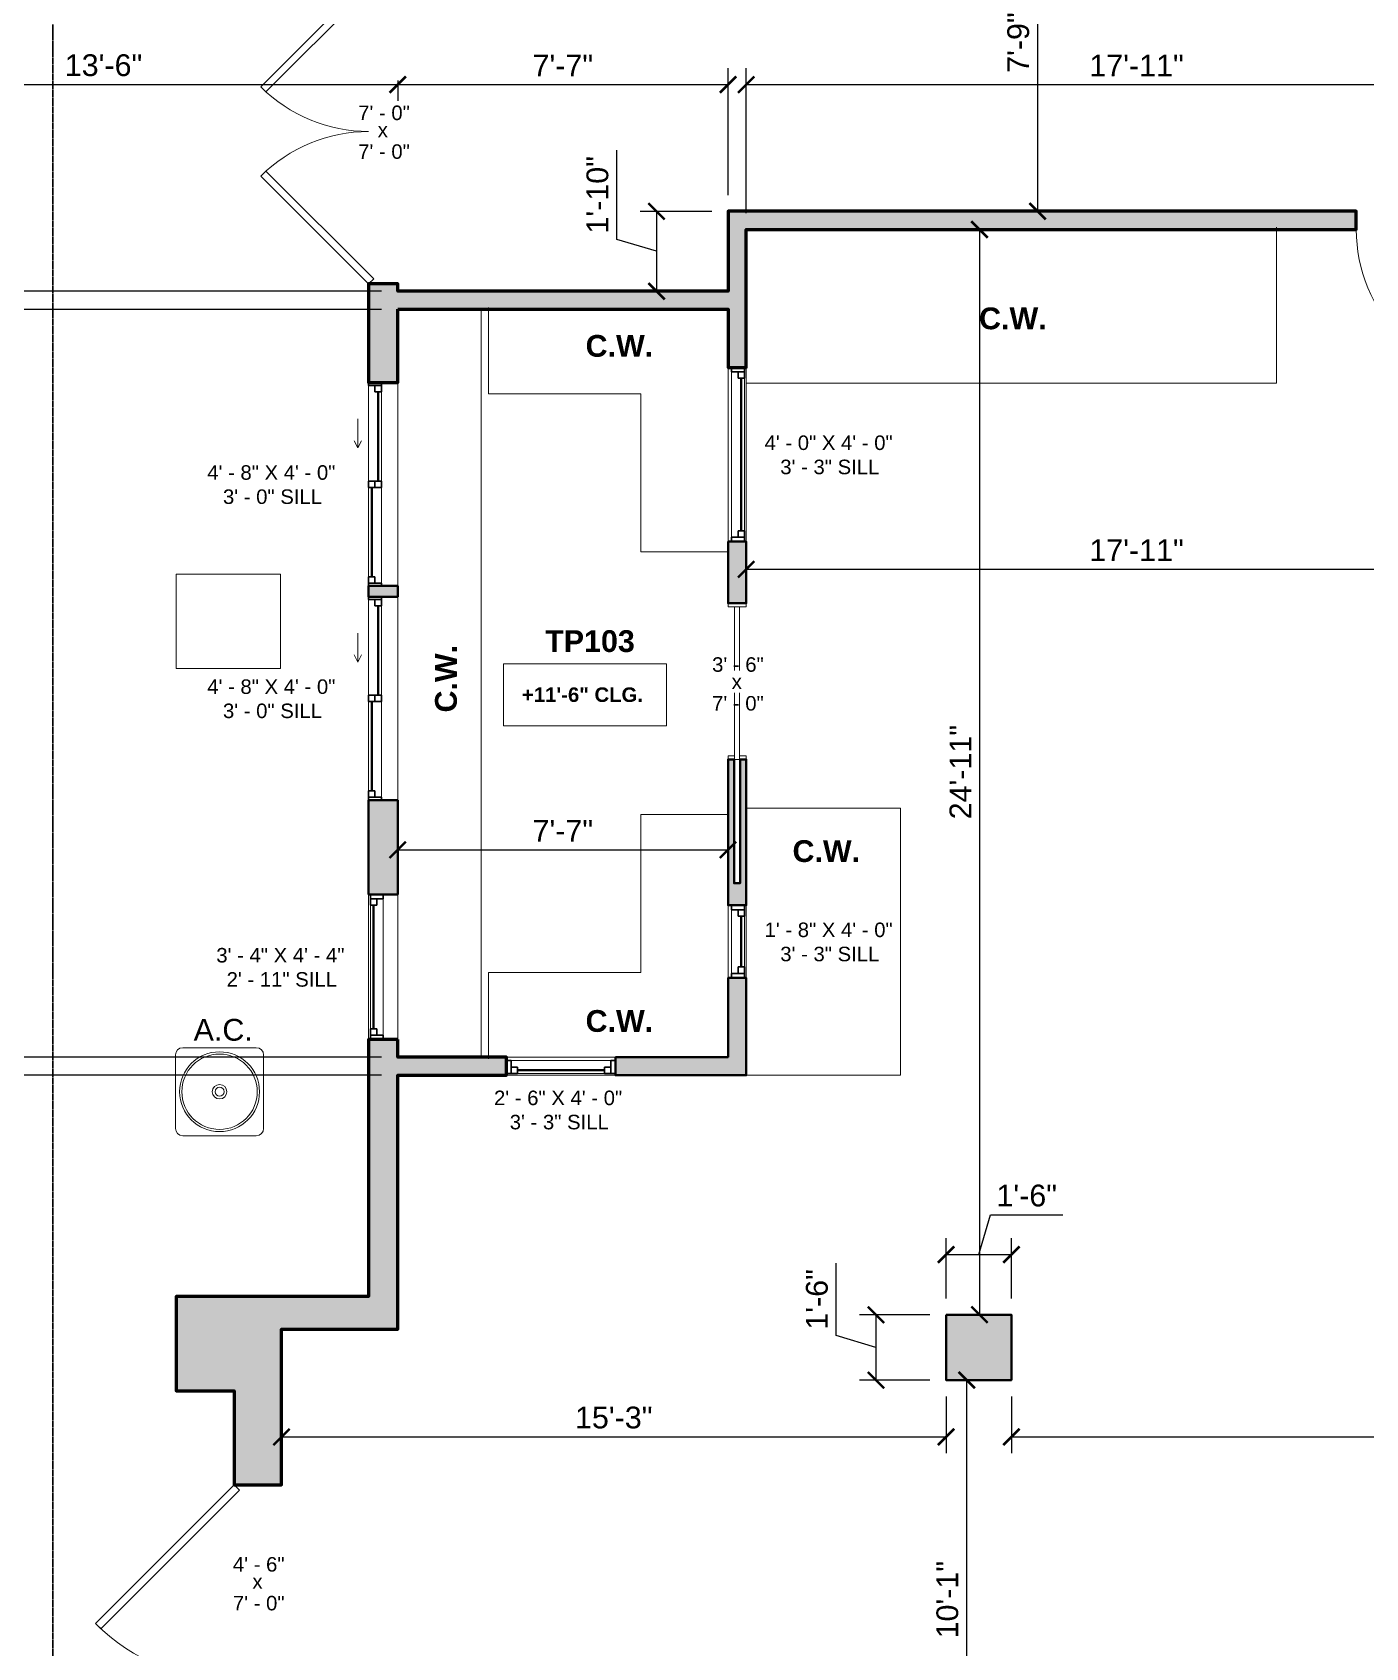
# Model space of a CAD drawing. Header units: inches. Extents: x -2078 to 106214, y -964 to 6385.
# Drawn here: x 43662.8 to 44029.9, y 3876.8 to 4321.9 of the extents above; entities that cross this region are included whole.
import ezdxf

# ---------------------------------------------------------------- set-up
doc = ezdxf.new("R2010")
doc.units = ezdxf.units.IN
doc.header["$MEASUREMENT"] = 0
doc.linetypes.add('HIDDEN2', pattern=[0.1875, 0.125, -0.0625])
for name, color, linetype, lineweight in [('A-ANNO', 2, 'Continuous', 5), ('A-ANNO-DIMS', 1, 'Continuous', 9), ('A-DETAIL-3', 40, 'Continuous', 15), ('A-DETL-THIN', 151, 'Continuous', 9), ('A-DOOR', 1, 'Continuous', 18), ('A-EQPT', 150, 'Continuous', 9), ('A-GLAZ', 2, 'Continuous', 30), ('A-HIDDEN', 2, 'HIDDEN2', 18), ('A-WALL', 3, 'Continuous', 40), ('A-WINDOWS', 2, 'Continuous', 18)]:
    doc.layers.add(name, color=color, linetype=linetype, lineweight=lineweight)
doc.layers.add('A-HATCH', color=9, linetype='Continuous')
doc.styles.add('Arial', font='arial.ttf')
doc.styles.add('Arial_1', font='arial.ttf', dxfattribs={"height": 0.0625})
doc.styles.add('Arial_3', font='arial.ttf', dxfattribs={"height": 0.125})
doc.styles.add('Arial_B', font='arialbd.ttf', dxfattribs={"height": 4.5})
doc.styles.add('Arial_B_1', font='arialbd.ttf', dxfattribs={"height": 3})
doc.styles.add('JC', font='arial.ttf', dxfattribs={"height": 0.125})
doc.dimstyles.new('JC-DIMS', dxfattribs={"dimtxt": 0.125, "dimasz": 0.09375, "dimexe": 0.09375, "dimexo": 0.09375, "dimgap": 0.046875, "dimtad": 1, "dimdec": 1, "dimzin": 0, "dimdsep": 46, "dimlunit": 4, "dimtxsty": 'JC', "dimblk": 'ARCHTICK', "dimcen": 0.09, "dimclrd": 1, "dimclre": 1, "dimclrt": 256, "dimadec": 0, "dimazin": 0, "dimtfac": 1, "dimtdec": 1, "dimtofl": 0, "dimtmove": 1, "dimatfit": 3, "dimfxl": 1, "dimtolj": 1, "dimtzin": 0, "dimarcsym": 0})

# ---------------------------------------------------------------- blocks, each defined once
blk = doc.blocks.new('JC_DOUBLE DOOR - DOUBLE DOOR-1471902-1-1st Floor - Athletic Pavilion')
at = {"layer": 'A-DOOR', "lineweight": 30}
for p, q in [((-40.59, -2.59), (-42, -4)), ((-42, -4), (-12.3, -33.7)), ((-10.89, -32.28), (-40.59, -2.59)), ((10.89, -32.28), (40.59, -2.59)), ((42, -4), (12.3, -33.7)), ((40.59, -2.59), (42, -4)), ((-12.3, -33.7), (-10.89, -32.28)), ((12.3, -33.7), (10.89, -32.28))]:
    blk.add_line(p, q, dxfattribs=at)
at = {"layer": 'A-DOOR', "lineweight": 9}
for centre, start, end in [((-42, -4), 315, 0), ((42, -4), 180, 225)]:
    blk.add_arc(centre, 42, start, end, dxfattribs=at)
blk = doc.blocks.new('JC_DOOR_SINGLE PANEL - SINGLE DOOR-1472927-1-1st Floor - Athletic Pavilion')
at = {"layer": 'A-DOOR', "lineweight": 30}
for p, q in [((-10.11, -30.78), (19.59, -1.09)), ((21, -2.5), (-8.7, -32.2)), ((19.59, -1.09), (21, -2.5)), ((-8.7, -32.2), (-10.11, -30.78))]:
    blk.add_line(p, q, dxfattribs=at)
at = {"layer": 'A-DOOR', "lineweight": 9}
blk.add_arc((21, -2.5), 42, 180, 225, dxfattribs=at)
blk = doc.blocks.new('JC_WINDOW HUNG - HUNG WINDOW-1473758-1-1st Floor - Athletic Pavilion')
at = {"layer": 'A-GLAZ'}
for p, q in [((-24, 2.5), (-24, -2.5)), ((-24, 2), (-21, 2)), ((-22.75, 2), (-22.75, -1.5)), ((-22.75, 0.25), (-21, 0.25)), ((-21, 2), (-21, 0.25)), ((21, 2), (24, 2)), ((21, 2), (21, 0.25)), ((22.75, 0.25), (21, 0.25)), ((22.75, 2), (22.75, -1.5)), ((24, -2.5), (24, 2.5)), ((-24, -1.5), (-22.75, -1.5)), ((22.75, -1.5), (24, -1.5))]:
    blk.add_line(p, q, dxfattribs=at)
at = {"layer": 'A-GLAZ', "lineweight": 9}
for p, q in [((-21, 2), (21, 2)), ((-22.75, -1.5), (22.75, -1.5))]:
    blk.add_line(p, q, dxfattribs=at)
at = {"layer": 'A-GLAZ', "lineweight": 40}
blk.add_line((-21, 1.125), (21, 1.125), dxfattribs=at)
at = {"layer": 'A-WINDOWS'}
for p, q in [((24, 2.5), (-24, 2.5)), ((-24, -2.5), (24, -2.5))]:
    blk.add_line(p, q, dxfattribs=at)
blk = doc.blocks.new('JC_POCKET DOOR - POCKET DOOR-1473282-1-1st Floor - Athletic Pavilion')
at = {"layer": 'A-DOOR'}
for p, q in [((-21, 2.5), (-22, 2.5)), ((-22, 2.5), (-22, -2.5)), ((-21, -2.5), (-21, 2.5)), ((21, 0.69), (-21, 0.69)), ((-21, 0.69), (-21, -0.69)), ((20, 2.5), (20, 0.69)), ((21, 2.5), (20, 2.5)), ((20, 0.69), (21, 0.69)), ((21, 0.69), (21, 2.5)), ((21, -0.69), (21, 0.69)), ((-22, -2.5), (-21, -2.5)), ((-21, -0.69), (21, -0.69)), ((21, -0.69), (20, -0.69)), ((20, -0.69), (20, -2.5)), ((20, -2.5), (21, -2.5)), ((21, -2.5), (21, -0.69))]:
    blk.add_line(p, q, dxfattribs=at)
blk = doc.blocks.new('JC_SLIDING WINDOW - DOUBLE - SLIDING WINDOW-1473426-1-1st Floor - Athletic Pavilion')
at = {"layer": 'A-GLAZ'}
for p, q in [((-28, 3.85), (-28, -4.15)), ((-28, 3.85), (-25.5, 3.85)), ((-28, 0.35), (-27.25, 0.35)), ((-27.25, 3.85), (-27.25, 0.35)), ((-25.5, 2.1), (-27.25, 2.1)), ((-25.5, 3.85), (-25.5, 2.1)), ((-0.875, 0.35), (-0.875, 3.85)), ((-0.875, 3.85), (0.875, 3.85)), ((0.875, 2.1), (-0.875, 2.1)), ((-0.875, 0.35), (0.875, 0.35)), ((0.875, 3.85), (0.875, 0.35)), ((25.5, 2.1), (25.5, 0.35)), ((27.25, 2.1), (25.5, 2.1)), ((25.5, 0.35), (28, 0.35)), ((27.25, 3.85), (28, 3.85)), ((27.25, 3.85), (27.25, 0.35)), ((28, -4.15), (28, 3.85))]:
    blk.add_line(p, q, dxfattribs=at)
at = {"layer": 'A-GLAZ', "lineweight": 9}
for p, q in [((-27.25, 0.35), (-0.875, 0.35)), ((-25.5, 3.85), (-0.875, 3.85)), ((0.875, 3.85), (27.25, 3.85)), ((0.875, 0.35), (25.5, 0.35))]:
    blk.add_line(p, q, dxfattribs=at)
at = {"layer": 'A-GLAZ', "lineweight": 40}
for p, q in [((-25.5, 2.975), (-0.875, 2.975)), ((0.875, 1.225), (25.5, 1.225))]:
    blk.add_line(p, q, dxfattribs=at)
at = {"layer": 'A-WINDOWS'}
for p, q in [((10, 6.85), (12, 7.85)), ((10, 6.85), (12, 5.85)), ((10, 6.85), (18, 6.85)), ((28, 3.85), (-28, 3.85)), ((-28, -4.15), (28, -4.15))]:
    blk.add_line(p, q, dxfattribs=at)
blk = doc.blocks.new('JC_WINDOW HUNG - HUNG WINDOW-1473547-1-1st Floor - Athletic Pavilion')
at = {"layer": 'A-GLAZ'}
for p, q in [((-20, 4), (-20, -4)), ((-20, 3.5), (-17, 3.5)), ((-20, 0), (-18.75, 0)), ((-18.75, 3.5), (-18.75, 0)), ((-18.75, 1.75), (-17, 1.75)), ((-17, 3.5), (-17, 1.75)), ((17, 3.5), (20, 3.5)), ((17, 3.5), (17, 1.75)), ((18.75, 1.75), (17, 1.75)), ((18.75, 3.5), (18.75, 0)), ((18.75, 0), (20, 0)), ((20, -4), (20, 4))]:
    blk.add_line(p, q, dxfattribs=at)
at = {"layer": 'A-GLAZ', "lineweight": 9}
for p, q in [((-18.75, 0), (18.75, 0)), ((-17, 3.5), (17, 3.5))]:
    blk.add_line(p, q, dxfattribs=at)
at = {"layer": 'A-GLAZ', "lineweight": 40}
blk.add_line((-17, 2.625), (17, 2.625), dxfattribs=at)
at = {"layer": 'A-WINDOWS'}
for p, q in [((20, 4), (-20, 4)), ((-20, -4), (20, -4))]:
    blk.add_line(p, q, dxfattribs=at)
blk = doc.blocks.new('JC_WINDOW HUNG - HUNG WINDOW-1402247-1-1st Floor - Athletic Pavilion')
at = {"layer": 'A-GLAZ'}
for p, q in [((-15, 2.5), (-15, -2.5)), ((-15, 2), (-12, 2)), ((-13.75, 2), (-13.75, -1.5)), ((-13.75, 0.25), (-12, 0.25)), ((-12, 2), (-12, 0.25)), ((12, 2), (15, 2)), ((12, 2), (12, 0.25)), ((13.75, 0.25), (12, 0.25)), ((13.75, 2), (13.75, -1.5)), ((15, -2.5), (15, 2.5)), ((-15, -1.5), (-13.75, -1.5)), ((13.75, -1.5), (15, -1.5))]:
    blk.add_line(p, q, dxfattribs=at)
at = {"layer": 'A-GLAZ', "lineweight": 9}
for p, q in [((-12, 2), (12, 2)), ((-13.75, -1.5), (13.75, -1.5))]:
    blk.add_line(p, q, dxfattribs=at)
at = {"layer": 'A-GLAZ', "lineweight": 40}
blk.add_line((-12, 1.125), (12, 1.125), dxfattribs=at)
at = {"layer": 'A-WINDOWS'}
for p, q in [((15, 2.5), (-15, 2.5)), ((-15, -2.5), (15, -2.5))]:
    blk.add_line(p, q, dxfattribs=at)
blk = doc.blocks.new('JC_WINDOW HUNG - HUNG WINDOW-1474058-1-1st Floor - Athletic Pavilion')
at = {"layer": 'A-GLAZ'}
for p, q in [((-10, 2.5), (-10, -2.5)), ((-10, 2), (-7, 2)), ((-8.75, 2), (-8.75, -1.5)), ((-8.75, 0.25), (-7, 0.25)), ((-7, 2), (-7, 0.25)), ((7, 2), (10, 2)), ((7, 2), (7, 0.25)), ((8.75, 0.25), (7, 0.25)), ((8.75, 2), (8.75, -1.5)), ((10, -2.5), (10, 2.5)), ((-10, -1.5), (-8.75, -1.5)), ((8.75, -1.5), (10, -1.5))]:
    blk.add_line(p, q, dxfattribs=at)
at = {"layer": 'A-GLAZ', "lineweight": 9}
for p, q in [((-7, 2), (7, 2)), ((-8.75, -1.5), (8.75, -1.5))]:
    blk.add_line(p, q, dxfattribs=at)
at = {"layer": 'A-GLAZ', "lineweight": 40}
blk.add_line((-7, 1.125), (7, 1.125), dxfattribs=at)
at = {"layer": 'A-WINDOWS'}
for p, q in [((10, 2.5), (-10, 2.5)), ((-10, -2.5), (10, -2.5))]:
    blk.add_line(p, q, dxfattribs=at)
blk = doc.blocks.new('JC_DOOR_SINGLE PANEL - SINGLE DOOR-1475422-1-1st Floor - Athletic Pavilion')
at = {"layer": 'A-DOOR', "lineweight": 30}
for p, q in [((-11.18, 44.68), (-12.6, 43.27)), ((27, 6.5), (-11.18, 44.68)), ((-12.6, 43.27), (25.59, 5.09)), ((25.59, 5.09), (27, 6.5))]:
    blk.add_line(p, q, dxfattribs=at)
at = {"layer": 'A-DOOR', "lineweight": 9}
blk.add_arc((27, 6.5), 54, 135, 180, dxfattribs=at)
blk = doc.blocks.new('JC_AC - AC-1366823-1-1st Floor - Athletic Pavilion')
at = {"layer": 'A-EQPT'}
for p, q in [((-12.125, 10.125), (-12.125, -10.125)), ((10.125, 12.125), (-10.125, 12.125)), ((12.125, -10.125), (12.125, 10.125)), ((-10.125, -12.125), (10.125, -12.125))]:
    blk.add_line(p, q, dxfattribs=at)
for centre, radius, start, end in [((-10.125, 10.125), 2, 90, 180), ((0, 0), 11, 360, 180), ((0, 0), 10.379, 360, 180), ((10.125, 10.125), 2, 0, 90), ((0, 0), 11, 180, 0), ((0, 0), 10.379, 180, 0), ((0, 0), 2, 360, 180), ((0, 0), 2, 180, 0), ((0, 0), 1.25, 360, 180), ((0, 0), 1.25, 180, 0), ((-10.125, -10.125), 2, 180, 270), ((10.125, -10.125), 2, 270, 0)]:
    blk.add_arc(centre, radius, start, end, dxfattribs=at)
blk = doc.blocks.new('_ArchTick')
at = {"color": 0, "linetype": 'ByBlock', "const_width": 0.15}
blk.add_lwpolyline([(-0.5, -0.5), (0.5, 0.5)], dxfattribs=at)
blk = doc.blocks.new('*D2146')
at = {"layer": 'A-ANNO-DIMS', "color": 1, "lineweight": -2, "transparency": 16777216}
for p, q in [((43940.76, 4365.53), (43935.1, 4365.53)), ((43939.6, 4365.53), (43939.6, 4272.53)), ((43940.76, 4272.53), (43935.1, 4272.53))]:
    blk.add_line(p, q, dxfattribs=at)
at = {"layer": 'Defpoints', "color": 0, "transparency": 16777216}
for p in [(43945.26, 4365.53), (43939.6, 4272.53), (43945.26, 4272.53)]:
    blk.add_point(p, dxfattribs=at)
at = {"layer": 'A-ANNO-DIMS', "color": 1, "lineweight": -2, "transparency": 16777216, "xscale": 4.5, "yscale": 4.5, "zscale": 4.5}
for p, rotation in [((43939.6, 4365.53), 90), ((43939.6, 4272.53), 270)]:
    blk.add_blockref('_ArchTick', p, dxfattribs=dict(at, rotation=rotation))
at = {"layer": 'A-ANNO-DIMS', "color": 2, "transparency": 16777216, "insert": (43934.29, 4319.03), "char_height": 6, "width": 0.4008, "attachment_point": 5, "rotation": 90, "style": 'JC'}
blk.add_mtext('\\A1;7\'-9"', dxfattribs=at)
blk = doc.blocks.new('*D2148')
at = {"layer": 'A-ANNO-DIMS', "color": 1, "lineweight": -2, "transparency": 16777216}
for p, q in [((43763.38, 4308.6), (43763.38, 4302.94)), ((43854.35, 4277.03), (43854.35, 4311.94)), ((43763.38, 4307.44), (43854.35, 4307.44))]:
    blk.add_line(p, q, dxfattribs=at)
at = {"layer": 'Defpoints', "color": 0, "transparency": 16777216}
for p in [(43763.38, 4313.1), (43854.35, 4307.44), (43854.35, 4272.53)]:
    blk.add_point(p, dxfattribs=at)
at = {"layer": 'A-ANNO-DIMS', "color": 1, "lineweight": -2, "transparency": 16777216, "xscale": 4.5, "yscale": 4.5, "zscale": 4.5, "rotation": 180}
blk.add_blockref('_ArchTick', (43763.38, 4307.44), dxfattribs=at)
at = {"layer": 'A-ANNO-DIMS', "color": 1, "lineweight": -2, "transparency": 16777216, "xscale": 4.5, "yscale": 4.5, "zscale": 4.5}
blk.add_blockref('_ArchTick', (43854.35, 4307.44), dxfattribs=at)
at = {"layer": 'A-ANNO-DIMS', "color": 2, "transparency": 16777216, "insert": (43808.86, 4312.69), "char_height": 6, "width": 0.4008, "attachment_point": 5, "style": 'JC'}
blk.add_mtext('\\A1;7\'-7"', dxfattribs=at)
blk = doc.blocks.new('*D2162')
at = {"layer": 'A-ANNO-DIMS', "color": 1, "lineweight": -2, "transparency": 16777216}
for p, q in [((43823.72, 4264.81), (43823.72, 4289.36)), ((43849.85, 4272.53), (43830.16, 4272.53)), ((43834.66, 4272.53), (43834.66, 4250.53)), ((43834.66, 4261.53), (43823.72, 4264.81)), ((43835.82, 4250.53), (43830.16, 4250.53))]:
    blk.add_line(p, q, dxfattribs=at)
at = {"layer": 'Defpoints', "color": 0, "transparency": 16777216}
for p in [(43854.35, 4272.53), (43834.66, 4250.53), (43840.32, 4250.53)]:
    blk.add_point(p, dxfattribs=at)
at = {"layer": 'A-ANNO-DIMS', "color": 1, "lineweight": -2, "transparency": 16777216, "xscale": 4.5, "yscale": 4.5, "zscale": 4.5}
for p, rotation in [((43834.66, 4272.53), 90), ((43834.66, 4250.53), 270)]:
    blk.add_blockref('_ArchTick', p, dxfattribs=dict(at, rotation=rotation))
at = {"layer": 'A-ANNO-DIMS', "color": 2, "transparency": 16777216, "insert": (43818.41, 4277.09), "char_height": 6, "width": 0.4874, "attachment_point": 5, "rotation": 90, "style": 'JC'}
blk.add_mtext('\\A1;1\'-10"', dxfattribs=at)
blk = doc.blocks.new('*D2166')
at = {"layer": 'A-ANNO-DIMS', "color": 1, "lineweight": -2, "transparency": 16777216}
for p, q in [((43763.38, 4097.77), (43763.38, 4092.12)), ((43763.38, 4096.62), (43854.35, 4096.62)), ((43854.35, 4097.77), (43854.35, 4092.12))]:
    blk.add_line(p, q, dxfattribs=at)
at = {"layer": 'Defpoints', "color": 0, "transparency": 16777216}
for p in [(43763.38, 4102.27), (43854.35, 4102.27), (43854.35, 4096.62)]:
    blk.add_point(p, dxfattribs=at)
at = {"layer": 'A-ANNO-DIMS', "color": 1, "lineweight": -2, "transparency": 16777216, "xscale": 4.5, "yscale": 4.5, "zscale": 4.5, "rotation": 180}
blk.add_blockref('_ArchTick', (43763.38, 4096.62), dxfattribs=at)
at = {"layer": 'A-ANNO-DIMS', "color": 1, "lineweight": -2, "transparency": 16777216, "xscale": 4.5, "yscale": 4.5, "zscale": 4.5}
blk.add_blockref('_ArchTick', (43854.35, 4096.62), dxfattribs=at)
at = {"layer": 'A-ANNO-DIMS', "color": 2, "transparency": 16777216, "insert": (43808.86, 4101.87), "char_height": 6, "width": 0.4008, "attachment_point": 5, "style": 'JC'}
blk.add_mtext('\\A1;7\'-7"', dxfattribs=at)
blk = doc.blocks.new('*D2168')
at = {"layer": 'A-ANNO-DIMS', "color": 1, "lineweight": -2, "transparency": 16777216}
for p, q in [((43923.38, 3985.09), (43926.66, 3996.03)), ((43926.66, 3996.03), (43946.55, 3996.03)), ((43914.38, 3973.03), (43914.38, 3989.59)), ((43932.38, 3973.03), (43932.38, 3989.59)), ((43914.38, 3985.09), (43932.38, 3985.09))]:
    blk.add_line(p, q, dxfattribs=at)
at = {"layer": 'Defpoints', "color": 0, "transparency": 16777216}
for p in [(43932.38, 3985.09), (43914.38, 3968.53), (43932.38, 3968.53)]:
    blk.add_point(p, dxfattribs=at)
at = {"layer": 'A-ANNO-DIMS', "color": 1, "lineweight": -2, "transparency": 16777216, "xscale": 4.5, "yscale": 4.5, "zscale": 4.5, "rotation": 180}
blk.add_blockref('_ArchTick', (43914.38, 3985.09), dxfattribs=at)
at = {"layer": 'A-ANNO-DIMS', "color": 1, "lineweight": -2, "transparency": 16777216, "xscale": 4.5, "yscale": 4.5, "zscale": 4.5}
blk.add_blockref('_ArchTick', (43932.38, 3985.09), dxfattribs=at)
at = {"layer": 'A-ANNO-DIMS', "color": 2, "transparency": 16777216, "insert": (43936.6, 4001.34), "char_height": 6, "width": 0.4008, "attachment_point": 5, "style": 'JC'}
blk.add_mtext('\\A1;1\'-6"', dxfattribs=at)
blk = doc.blocks.new('*D2170')
at = {"layer": 'A-ANNO-DIMS', "color": 1, "lineweight": -2, "transparency": 16777216}
for p, q in [((43914.38, 3946.03), (43914.38, 3930.35)), ((43731.38, 3936.01), (43731.38, 3930.35)), ((43731.38, 3934.85), (43914.38, 3934.85))]:
    blk.add_line(p, q, dxfattribs=at)
at = {"layer": 'Defpoints', "color": 0, "transparency": 16777216}
for p in [(43914.38, 3950.53), (43731.38, 3940.51), (43914.38, 3934.85)]:
    blk.add_point(p, dxfattribs=at)
at = {"layer": 'A-ANNO-DIMS', "color": 1, "lineweight": -2, "transparency": 16777216, "xscale": 4.5, "yscale": 4.5, "zscale": 4.5, "rotation": 180}
blk.add_blockref('_ArchTick', (43731.38, 3934.85), dxfattribs=at)
at = {"layer": 'A-ANNO-DIMS', "color": 1, "lineweight": -2, "transparency": 16777216, "xscale": 4.5, "yscale": 4.5, "zscale": 4.5}
blk.add_blockref('_ArchTick', (43914.38, 3934.85), dxfattribs=at)
at = {"layer": 'A-ANNO-DIMS', "color": 2, "transparency": 16777216, "insert": (43822.88, 3940.17), "char_height": 6, "width": 0.4874, "attachment_point": 5, "style": 'JC'}
blk.add_mtext('\\A1;15\'-3"', dxfattribs=at)
blk = doc.blocks.new('*D2172')
at = {"layer": 'A-ANNO-DIMS', "color": 1, "lineweight": -2, "transparency": 16777216}
for p, q in [((43932.38, 3946.03), (43932.38, 3930.35)), ((44202.38, 3946.03), (44202.38, 3930.35)), ((43932.38, 3934.85), (44202.38, 3934.85))]:
    blk.add_line(p, q, dxfattribs=at)
at = {"layer": 'Defpoints', "color": 0, "transparency": 16777216}
for p in [(43932.38, 3950.53), (44202.38, 3950.53), (44202.38, 3934.85)]:
    blk.add_point(p, dxfattribs=at)
at = {"layer": 'A-ANNO-DIMS', "color": 1, "lineweight": -2, "transparency": 16777216, "xscale": 4.5, "yscale": 4.5, "zscale": 4.5, "rotation": 180}
blk.add_blockref('_ArchTick', (43932.38, 3934.85), dxfattribs=at)
at = {"layer": 'A-ANNO-DIMS', "color": 1, "lineweight": -2, "transparency": 16777216, "xscale": 4.5, "yscale": 4.5, "zscale": 4.5}
blk.add_blockref('_ArchTick', (44202.38, 3934.85), dxfattribs=at)
at = {"layer": 'A-ANNO-DIMS', "color": 2, "transparency": 16777216, "insert": (44067.38, 3940.16), "char_height": 6, "width": 0.4874, "attachment_point": 5, "style": 'JC'}
blk.add_mtext('\\A1;22\'-6"', dxfattribs=at)
blk = doc.blocks.new('*D2176')
at = {"layer": 'A-ANNO-DIMS', "color": 1, "lineweight": -2, "transparency": 16777216}
for p, q in [((43884.15, 3962.81), (43884.15, 3982.7)), ((43909.88, 3968.53), (43890.59, 3968.53)), ((43895.09, 3968.53), (43895.09, 3950.53)), ((43895.09, 3959.53), (43884.15, 3962.81)), ((43909.88, 3950.53), (43890.59, 3950.53))]:
    blk.add_line(p, q, dxfattribs=at)
at = {"layer": 'Defpoints', "color": 0, "transparency": 16777216}
for p in [(43914.38, 3968.53), (43895.09, 3950.53), (43914.38, 3950.53)]:
    blk.add_point(p, dxfattribs=at)
at = {"layer": 'A-ANNO-DIMS', "color": 1, "lineweight": -2, "transparency": 16777216, "xscale": 4.5, "yscale": 4.5, "zscale": 4.5}
for p, rotation in [((43895.09, 3968.53), 90), ((43895.09, 3950.53), 270)]:
    blk.add_blockref('_ArchTick', p, dxfattribs=dict(at, rotation=rotation))
at = {"layer": 'A-ANNO-DIMS', "color": 2, "transparency": 16777216, "insert": (43878.84, 3972.76), "char_height": 6, "width": 0.4008, "attachment_point": 5, "rotation": 90, "style": 'JC'}
blk.add_mtext('\\A1;1\'-6"', dxfattribs=at)
blk = doc.blocks.new('*D2180')
at = {"layer": 'A-ANNO-DIMS', "color": 1, "lineweight": -2, "transparency": 16777216}
for p, q in [((43924.76, 4267.53), (43919.1, 4267.53)), ((43923.6, 4267.53), (43923.6, 3968.53)), ((43924.76, 3968.53), (43919.1, 3968.53))]:
    blk.add_line(p, q, dxfattribs=at)
at = {"layer": 'Defpoints', "color": 0, "transparency": 16777216}
for p in [(43929.26, 4267.53), (43923.6, 3968.53), (43929.26, 3968.53)]:
    blk.add_point(p, dxfattribs=at)
at = {"layer": 'A-ANNO-DIMS', "color": 1, "lineweight": -2, "transparency": 16777216, "xscale": 4.5, "yscale": 4.5, "zscale": 4.5}
for p, rotation in [((43923.6, 4267.53), 90), ((43923.6, 3968.53), 270)]:
    blk.add_blockref('_ArchTick', p, dxfattribs=dict(at, rotation=rotation))
at = {"layer": 'A-ANNO-DIMS', "color": 2, "transparency": 16777216, "insert": (43918.34, 4118.03), "char_height": 6, "width": 0.5739, "attachment_point": 5, "rotation": 90, "style": 'JC'}
blk.add_mtext('\\A1;24\'-11"', dxfattribs=at)
blk = doc.blocks.new('*D2188')
at = {"layer": 'A-ANNO-DIMS', "color": 1, "lineweight": -2, "transparency": 16777216}
for p, q in [((43918.93, 3950.53), (43924.59, 3950.53)), ((43920.09, 3829.53), (43920.09, 3950.53)), ((43918.93, 3829.53), (43924.59, 3829.53))]:
    blk.add_line(p, q, dxfattribs=at)
at = {"layer": 'Defpoints', "color": 0, "transparency": 16777216}
for p in [(43914.43, 3950.53), (43920.09, 3950.53), (43914.43, 3829.53)]:
    blk.add_point(p, dxfattribs=at)
at = {"layer": 'A-ANNO-DIMS', "color": 1, "lineweight": -2, "transparency": 16777216, "xscale": 4.5, "yscale": 4.5, "zscale": 4.5}
for p, rotation in [((43920.09, 3950.53), 90), ((43920.09, 3829.53), 270)]:
    blk.add_blockref('_ArchTick', p, dxfattribs=dict(at, rotation=rotation))
at = {"layer": 'A-ANNO-DIMS', "color": 2, "transparency": 16777216, "insert": (43914.77, 3890.03), "char_height": 6, "width": 0.4874, "attachment_point": 5, "rotation": 90, "style": 'JC'}
blk.add_mtext('\\A1;10\'-1"', dxfattribs=at)
blk = doc.blocks.new('*D2196')
at = {"layer": 'A-ANNO-DIMS', "color": 1, "lineweight": -2, "transparency": 16777216}
for p, q in [((43859.35, 4175.08), (43859.35, 4169.42)), ((44074.35, 4175.08), (44074.35, 4169.42)), ((43859.35, 4173.92), (44074.35, 4173.92))]:
    blk.add_line(p, q, dxfattribs=at)
at = {"layer": 'Defpoints', "color": 0, "transparency": 16777216}
for p in [(43859.35, 4179.58), (44074.35, 4179.58), (44074.35, 4173.92)]:
    blk.add_point(p, dxfattribs=at)
at = {"layer": 'A-ANNO-DIMS', "color": 1, "lineweight": -2, "transparency": 16777216, "xscale": 4.5, "yscale": 4.5, "zscale": 4.5, "rotation": 180}
blk.add_blockref('_ArchTick', (43859.35, 4173.92), dxfattribs=at)
at = {"layer": 'A-ANNO-DIMS', "color": 1, "lineweight": -2, "transparency": 16777216, "xscale": 4.5, "yscale": 4.5, "zscale": 4.5}
blk.add_blockref('_ArchTick', (44074.35, 4173.92), dxfattribs=at)
at = {"layer": 'A-ANNO-DIMS', "color": 2, "transparency": 16777216, "insert": (43966.85, 4179.18), "char_height": 6, "width": 0.5739, "attachment_point": 5, "style": 'JC'}
blk.add_mtext('\\A1;17\'-11"', dxfattribs=at)
blk = doc.blocks.new('*D2138')
at = {"layer": 'A-ANNO-DIMS', "color": 1, "lineweight": -2, "transparency": 16777216}
for p, q in [((43859.35, 4272.03), (43859.35, 4311.94)), ((44074.35, 4272.03), (44074.35, 4311.94)), ((43859.35, 4307.44), (44074.35, 4307.44))]:
    blk.add_line(p, q, dxfattribs=at)
at = {"layer": 'Defpoints', "color": 0, "transparency": 16777216}
for p in [(44074.35, 4307.44), (43859.35, 4267.53), (44074.35, 4267.53)]:
    blk.add_point(p, dxfattribs=at)
at = {"layer": 'A-ANNO-DIMS', "color": 1, "lineweight": -2, "transparency": 16777216, "xscale": 4.5, "yscale": 4.5, "zscale": 4.5, "rotation": 180}
blk.add_blockref('_ArchTick', (43859.35, 4307.44), dxfattribs=at)
at = {"layer": 'A-ANNO-DIMS', "color": 1, "lineweight": -2, "transparency": 16777216, "xscale": 4.5, "yscale": 4.5, "zscale": 4.5}
blk.add_blockref('_ArchTick', (44074.35, 4307.44), dxfattribs=at)
at = {"layer": 'A-ANNO-DIMS', "color": 2, "transparency": 16777216, "insert": (43966.85, 4312.71), "char_height": 6, "width": 0.5739, "attachment_point": 5, "style": 'JC'}
blk.add_mtext('\\A1;17\'-11"', dxfattribs=at)
blk = doc.blocks.new('JC- existing door Tag_quad - JC- existing door Tag_quad-839775-1-1st Floor - Athletic Pavilion')
at = {"layer": 'A-ANNO', "insert": (-0.0234, 0.0378), "char_height": 0.0625, "width": 0.0505, "attachment_point": 1, "style": 'Arial_3', "bg_fill": 3, "box_fill_scale": 1.25, "bg_fill_color": 256, "bg_fill_true_color": 13158600, "bg_fill_transparency": 0}
blk.add_mtext('x', dxfattribs=at)
blk = doc.blocks.new('*D2254')
at = {"layer": 'A-ANNO-DIMS', "color": 1, "lineweight": -2, "transparency": 16777216}
for p, q in [((43601.38, 4308.6), (43601.38, 4302.94)), ((43763.38, 4308.6), (43763.38, 4302.94)), ((43601.38, 4307.44), (43763.38, 4307.44))]:
    blk.add_line(p, q, dxfattribs=at)
at = {"layer": 'Defpoints', "color": 0, "transparency": 16777216}
for p in [(43601.38, 4313.1), (43763.38, 4313.1), (43763.38, 4307.44)]:
    blk.add_point(p, dxfattribs=at)
at = {"layer": 'A-ANNO-DIMS', "color": 1, "lineweight": -2, "transparency": 16777216, "xscale": 4.5, "yscale": 4.5, "zscale": 4.5, "rotation": 180}
blk.add_blockref('_ArchTick', (43601.38, 4307.44), dxfattribs=at)
at = {"layer": 'A-ANNO-DIMS', "color": 1, "lineweight": -2, "transparency": 16777216, "xscale": 4.5, "yscale": 4.5, "zscale": 4.5}
blk.add_blockref('_ArchTick', (43763.38, 4307.44), dxfattribs=at)
at = {"layer": 'A-ANNO-DIMS', "color": 2, "transparency": 16777216, "insert": (43682.38, 4312.76), "char_height": 6, "width": 0.4874, "attachment_point": 5, "style": 'JC'}
blk.add_mtext('\\A1;13\'-6"', dxfattribs=at)
blk = doc.blocks.new('*D2300')
at = {"layer": 'A-ANNO-DIMS', "color": 1, "lineweight": -2, "transparency": 16777216}
for p, q in [((43716.88, 4371.53), (43452.62, 4371.53)), ((43457.12, 4250.53), (43457.12, 4371.53)), ((43758.88, 4250.53), (43452.62, 4250.53))]:
    blk.add_line(p, q, dxfattribs=at)
at = {"layer": 'Defpoints', "color": 0, "transparency": 16777216}
for p in [(43457.12, 4371.53), (43721.38, 4371.53), (43763.38, 4250.53)]:
    blk.add_point(p, dxfattribs=at)
at = {"layer": 'A-ANNO-DIMS', "color": 1, "lineweight": -2, "transparency": 16777216, "xscale": 4.5, "yscale": 4.5, "zscale": 4.5}
for p, rotation in [((43457.12, 4371.53), 90), ((43457.12, 4250.53), 270)]:
    blk.add_blockref('_ArchTick', p, dxfattribs=dict(at, rotation=rotation))
at = {"layer": 'A-ANNO-DIMS', "color": 2, "transparency": 16777216, "insert": (43451.81, 4311.03), "char_height": 6, "width": 0.4874, "attachment_point": 5, "rotation": 90, "style": 'JC'}
blk.add_mtext('\\A1;10\'-1"', dxfattribs=at)
blk = doc.blocks.new('*D2302')
at = {"layer": 'A-ANNO-DIMS', "color": 1, "lineweight": -2, "transparency": 16777216}
for p, q in [((43758.88, 4245.53), (43452.62, 4245.53)), ((43457.12, 4039.53), (43457.12, 4245.53)), ((43758.88, 4039.53), (43452.62, 4039.53))]:
    blk.add_line(p, q, dxfattribs=at)
at = {"layer": 'Defpoints', "color": 0, "transparency": 16777216}
for p in [(43457.12, 4245.53), (43763.38, 4245.53), (43763.38, 4039.53)]:
    blk.add_point(p, dxfattribs=at)
at = {"layer": 'A-ANNO-DIMS', "color": 1, "lineweight": -2, "transparency": 16777216, "xscale": 4.5, "yscale": 4.5, "zscale": 4.5}
for p, rotation in [((43457.12, 4245.53), 90), ((43457.12, 4039.53), 270)]:
    blk.add_blockref('_ArchTick', p, dxfattribs=dict(at, rotation=rotation))
at = {"layer": 'A-ANNO-DIMS', "color": 2, "transparency": 16777216, "insert": (43451.86, 4142.53), "char_height": 6, "width": 0.4874, "attachment_point": 5, "rotation": 90, "style": 'JC'}
blk.add_mtext('\\A1;17\'-2"', dxfattribs=at)
blk = doc.blocks.new('*D2304')
at = {"layer": 'A-ANNO-DIMS', "color": 1, "lineweight": -2, "transparency": 16777216}
for p, q in [((43758.88, 4034.53), (43452.62, 4034.53)), ((43457.12, 3852.53), (43457.12, 4034.53)), ((43726.88, 3852.53), (43452.62, 3852.53))]:
    blk.add_line(p, q, dxfattribs=at)
at = {"layer": 'Defpoints', "color": 0, "transparency": 16777216}
for p in [(43457.12, 4034.53), (43763.38, 4034.53), (43731.38, 3852.53)]:
    blk.add_point(p, dxfattribs=at)
at = {"layer": 'A-ANNO-DIMS', "color": 1, "lineweight": -2, "transparency": 16777216, "xscale": 4.5, "yscale": 4.5, "zscale": 4.5}
for p, rotation in [((43457.12, 4034.53), 90), ((43457.12, 3852.53), 270)]:
    blk.add_blockref('_ArchTick', p, dxfattribs=dict(at, rotation=rotation))
at = {"layer": 'A-ANNO-DIMS', "color": 2, "transparency": 16777216, "insert": (43451.81, 3943.53), "char_height": 6, "width": 0.4874, "attachment_point": 5, "rotation": 90, "style": 'JC'}
blk.add_mtext('\\A1;15\'-2"', dxfattribs=at)
blk = doc.blocks.new('*D2306')
at = {"layer": 'A-ANNO-DIMS', "color": 1, "lineweight": -2, "transparency": 16777216}
for p, q in [((43713.88, 4766.53), (43436.62, 4766.53)), ((43441.12, 4766.53), (43441.12, 3552.53)), ((43726.88, 3552.53), (43436.62, 3552.53))]:
    blk.add_line(p, q, dxfattribs=at)
at = {"layer": 'Defpoints', "color": 0, "transparency": 16777216}
for p in [(43718.38, 4766.53), (43441.12, 3552.53), (43731.38, 3552.53)]:
    blk.add_point(p, dxfattribs=at)
at = {"layer": 'A-ANNO-DIMS', "color": 1, "lineweight": -2, "transparency": 16777216, "xscale": 4.5, "yscale": 4.5, "zscale": 4.5}
for p, rotation in [((43441.12, 4766.53), 90), ((43441.12, 3552.53), 270)]:
    blk.add_blockref('_ArchTick', p, dxfattribs=dict(at, rotation=rotation))
at = {"layer": 'A-ANNO-DIMS', "color": 2, "transparency": 16777216, "insert": (43435.81, 4159.53), "char_height": 6, "width": 0.5739, "attachment_point": 5, "rotation": 90, "style": 'JC'}
blk.add_mtext('\\A1;101\'-2"', dxfattribs=at)

msp = doc.modelspace()

# ---------------------------------------------------------------- hatches: boundary and pattern name
at = {"layer": 'A-HATCH'}
h = msp.add_hatch(color=256, dxfattribs=at)
h.dxf.hatch_style = 1
h.paths.add_polyline_path([(43859.348, 4267.533), (44027.348, 4267.533), (44027.348, 4272.533), (43854.348, 4272.533), (43854.348, 4250.533), (43763.379, 4250.533), (43763.379, 4252.533), (43755.379, 4252.533), (43755.379, 4225.335), (43763.379, 4225.335), (43763.379, 4245.533), (43854.348, 4245.533), (43854.348, 4229.533), (43859.348, 4229.533)])
h = msp.add_hatch(color=256, dxfattribs=at)
h.dxf.hatch_style = 1
h.paths.add_polyline_path([(43854.348, 4181.533), (43859.348, 4181.533), (43859.348, 4164.533), (43854.348, 4164.533)])
h = msp.add_hatch(color=256, dxfattribs=at)
h.dxf.hatch_style = 1
h.paths.add_polyline_path([(43763.379, 4169.335), (43755.379, 4169.335), (43755.379, 4166.335), (43763.379, 4166.335)])
h = msp.add_hatch(color=256, dxfattribs=at)
h.dxf.hatch_style = 1
h.paths.add_polyline_path([(43859.348, 4121.533), (43857.66, 4121.533), (43857.66, 4087.426), (43856.035, 4087.426), (43856.035, 4121.533), (43854.348, 4121.533), (43854.348, 4081.335), (43859.348, 4081.335)])
h = msp.add_hatch(color=256, dxfattribs=at)
h.dxf.hatch_style = 1
h.paths.add_polyline_path([(43763.379, 4110.335), (43755.379, 4110.335), (43755.379, 4084.335), (43763.379, 4084.335)])
h = msp.add_hatch(color=256, dxfattribs=at)
h.dxf.hatch_style = 1
h.paths.add_polyline_path([(43823.348, 4039.533), (43854.348, 4039.533), (43854.348, 4061.335), (43859.348, 4061.335), (43859.348, 4034.533), (43823.348, 4034.533)])
h = msp.add_hatch(color=256, dxfattribs=at)
h.dxf.hatch_style = 1
h.paths.add_polyline_path([(43763.379, 4044.335), (43755.379, 4044.335), (43755.379, 3973.533), (43702.379, 3973.533), (43702.379, 3947.584), (43718.379, 3947.584), (43718.379, 3921.618), (43731.379, 3921.618), (43731.379, 3964.533), (43763.379, 3964.533), (43763.379, 4034.533), (43793.348, 4034.533), (43793.348, 4039.533), (43763.379, 4039.533)])
h = msp.add_hatch(color=256, dxfattribs=at)
h.dxf.hatch_style = 1
h.paths.add_polyline_path([(43914.379, 3968.533), (43932.379, 3968.533), (43932.379, 3950.533), (43914.379, 3950.533)])

# ---------------------------------------------------------------- linework, layer by layer
at = {"layer": 'A-ANNO', "flags": 128}
msp.add_lwpolyline([(43792.482, 4147.819), (43837.393, 4147.819), (43837.393, 4130.75), (43792.482, 4130.75)], close=True, dxfattribs=at)
at = {"layer": 'A-DETAIL-3', "lineweight": 9}
for p, q in [((44005.348, 4225.215), (44005.348, 4268.215)), ((43788.348, 4222.215), (43788.348, 4246.012)), ((43786.379, 4039.533), (43786.379, 4245.533)), ((43859.348, 4225.215), (44005.348, 4225.215)), ((43830.348, 4222.215), (43788.348, 4222.215)), ((43830.348, 4178.715), (43830.348, 4222.215)), ((43854.348, 4178.715), (43830.348, 4178.715)), ((43859.348, 4108.088), (43859.348, 4034.533)), ((43901.851, 4108.088), (43859.348, 4108.088)), ((43901.851, 4034.533), (43901.851, 4108.088)), ((43854.348, 4106.351), (43830.348, 4106.351)), ((43830.348, 4106.351), (43830.348, 4062.851)), ((43830.348, 4062.851), (43788.348, 4062.851)), ((43788.348, 4062.851), (43788.348, 4039.053)), ((43859.348, 4034.533), (43901.851, 4034.533))]:
    msp.add_line(p, q, dxfattribs=at)
at = {"layer": 'A-DETL-THIN'}
for p, q in [((43731.121, 4172.604), (43702.379, 4172.604)), ((43702.379, 4172.604), (43702.379, 4146.581)), ((43731.121, 4146.581), (43731.121, 4172.604)), ((43702.379, 4146.581), (43731.121, 4146.581)), ((43718.379, 3973.533), (43702.379, 3973.533)), ((43702.379, 3973.533), (43702.379, 3947.584)), ((43932.379, 3968.533), (43914.379, 3968.533)), ((43914.379, 3968.533), (43914.379, 3950.533)), ((43932.379, 3950.533), (43932.379, 3968.533)), ((43914.379, 3950.533), (43932.379, 3950.533)), ((43702.379, 3947.584), (43718.379, 3947.584))]:
    msp.add_line(p, q, dxfattribs=at)
at = {"layer": 'A-WALL', "lineweight": 60}
for points in [[(43763.379, 4245.533), (43854.348, 4245.533), (43854.348, 4229.533), (43859.348, 4229.533), (43859.348, 4267.533), (44027.348, 4267.533), (44027.348, 4272.533), (43854.348, 4272.533), (43854.348, 4250.533), (43763.379, 4250.533), (43763.379, 4252.533), (43755.379, 4252.533), (43755.379, 4225.335), (43763.379, 4225.335)], [(43763.379, 4044.335), (43755.379, 4044.335), (43755.379, 3973.533), (43702.379, 3973.533), (43702.379, 3947.584), (43718.379, 3947.584), (43718.379, 3921.618), (43731.379, 3921.618), (43731.379, 3964.533), (43763.379, 3964.533), (43763.379, 4034.533), (43793.348, 4034.533), (43793.348, 4039.533), (43763.379, 4039.533)]]:
    msp.add_lwpolyline(points, close=True, dxfattribs=at)
at = {"layer": 'A-WALL'}
for points in [[(43854.348, 4181.533), (43859.348, 4181.533), (43859.348, 4164.533), (43854.348, 4164.533)], [(43763.379, 4169.335), (43755.379, 4169.335), (43755.379, 4166.335), (43763.379, 4166.335)], [(43763.379, 4110.335), (43755.379, 4110.335), (43755.379, 4084.335), (43763.379, 4084.335)], [(43823.348, 4039.533), (43854.348, 4039.533), (43854.348, 4061.335), (43859.348, 4061.335), (43859.348, 4034.533), (43823.348, 4034.533)], [(43914.379, 3968.533), (43932.379, 3968.533), (43932.379, 3950.533), (43914.379, 3950.533)]]:
    msp.add_lwpolyline(points, close=True, dxfattribs=at)
msp.add_lwpolyline([(43857.535, 4121.533), (43859.348, 4121.533), (43859.348, 4081.335), (43854.348, 4081.335), (43854.348, 4121.533), (43856.035, 4121.533), (43856.035, 4087.426), (43857.66, 4087.426), (43857.66, 4121.533)], dxfattribs=at)

# ---------------------------------------------------------------- block references
at = {"layer": 'A-DOOR'}
msp.add_blockref('JC_DOOR_SINGLE PANEL - SINGLE DOOR-1472927-1-1st Floor - Athletic Pavilion', (44048.348, 4270.033), dxfattribs=at)
at = {"layer": 'A-EQPT'}
msp.add_blockref('JC_AC - AC-1366823-1-1st Floor - Athletic Pavilion', (43714.325, 4029.97), dxfattribs=at)
at = {"layer": 'A-WINDOWS'}
for name, p, rotation in [('JC_WINDOW HUNG - HUNG WINDOW-1473758-1-1st Floor - Athletic Pavilion', (43856.848, 4205.533), 269.9999999999999), ('JC_SLIDING WINDOW - DOUBLE - SLIDING WINDOW-1473426-1-1st Floor - Athletic Pavilion', (43759.229, 4197.335), 89.99999999999991), ('JC_SLIDING WINDOW - DOUBLE - SLIDING WINDOW-1473426-1-1st Floor - Athletic Pavilion', (43759.229, 4138.335), 89.99999999999991), ('JC_WINDOW HUNG - HUNG WINDOW-1473547-1-1st Floor - Athletic Pavilion', (43759.379, 4064.335), 89.99999999999991), ('JC_WINDOW HUNG - HUNG WINDOW-1474058-1-1st Floor - Athletic Pavilion', (43856.848, 4071.335), 269.9999999999999), ('JC_WINDOW HUNG - HUNG WINDOW-1402247-1-1st Floor - Athletic Pavilion', (43808.348, 4037.033), 180)]:
    msp.add_blockref(name, p, dxfattribs=dict(at, rotation=rotation))

# ---------------------------------------------------------------- texts
at = {"layer": 'A-ANNO', "char_height": 4, "width": 17.978, "attachment_point": 1, "style": 'Arial_1', "bg_fill": 3, "box_fill_scale": 1.25, "bg_fill_color": 256, "bg_fill_true_color": 13158600, "bg_fill_transparency": 0}
for s, insert in [('7\' - 0"', (43752.493, 4301.67)), ('7\' - 0"', (43752.493, 4290.988)), ('3\' - 6"', (43849.962, 4149.67)), ('7\' - 0"', (43849.962, 4138.988)), ('4\' - 6"', (43717.993, 3901.755)), ('7\' - 0"', (43717.993, 3891.074))]:
    msp.add_mtext(s, dxfattribs=dict(at, insert=insert))
at = {"layer": 'A-ANNO', "attachment_point": 1}
for s, insert, char_height, width, style in [('C.W.', (43923.477, 4246.039), 6, 22.624, 'Arial_B'), ('C.W.', (43815.121, 4238.462), 6, 22.624, 'Arial_B'), ('4\' - 0" X 4\' - 0"', (43864.404, 4210.776), 4, 44.642, 'Arial_1'), ('4\' - 8" X 4\' - 0"', (43710.935, 4202.579), 4, 44.642, 'Arial_1'), ('3\' - 3" SILL', (43868.738, 4204.109), 4, 34.138, 'Arial_1'), ('3\' - 0" SILL', (43715.269, 4195.912), 4, 34.138, 'Arial_1'), ('TP103', (43803.989, 4157.125), 6, 46.056, 'Arial_B'), ('4\' - 8" X 4\' - 0"', (43710.935, 4143.579), 4, 44.642, 'Arial_1'), ('+11\'-6" CLG.', (43797.602, 4141.365), 4, 41.814, 'Arial_B_1'), ('3\' - 0" SILL', (43715.269, 4136.912), 4, 34.138, 'Arial_1'), ('C.W.', (43872.102, 4099.265), 6, 22.624, 'Arial_B'), ('1\' - 8" X 4\' - 0"', (43864.404, 4076.579), 4, 44.642, 'Arial_1'), ('3\' - 4" X 4\' - 4"', (43713.435, 4069.579), 4, 44.642, 'Arial_1'), ('3\' - 3" SILL', (43868.738, 4069.912), 4, 34.138, 'Arial_1'), ('2\' - 11" SILL', (43716.269, 4062.912), 4, 37.976, 'Arial_1'), ('A.C.', (43707.185, 4050.026), 6, 19.998, 'Arial'), ('C.W.', (43815.121, 4052.462), 6, 22.624, 'Arial_B'), ('2\' - 6" X 4\' - 0"', (43789.904, 4030.276), 4, 44.642, 'Arial_1'), ('3\' - 3" SILL', (43794.238, 4023.609), 4, 34.138, 'Arial_1')]:
    msp.add_mtext(s, dxfattribs=dict(at, insert=insert, char_height=char_height, width=width, style=style))
at = {"layer": 'A-ANNO', "insert": (43773.669, 4134.453), "char_height": 6, "width": 22.624, "attachment_point": 1, "rotation": 90, "style": 'Arial_B'}
msp.add_mtext('C.W.', dxfattribs=at)

# ---------------------------------------------------------------- dimensions: what is measured, and where the dimension line sits
at = {"layer": 'A-ANNO-DIMS'}
for base, p1, p2, picture, middle in [((43939.602, 4272.533), (43945.259, 4365.533), (43945.259, 4272.533), '*D2146', (43934.288, 4319.033)), ((43834.66, 4250.533), (43854.348, 4272.533), (43840.317, 4250.533), '*D2162', (43818.408, 4267.064)), ((43923.602, 3968.533), (43929.259, 4267.533), (43929.259, 3968.533), '*D2180', (43918.34, 4118.033)), ((43457.121, 4245.533), (43763.379, 4039.533), (43763.379, 4245.533), '*D2302', (43451.858, 4142.533)), ((43895.093, 3950.533), (43914.379, 3968.533), (43914.379, 3950.533), '*D2176', (43878.841, 3965.064)), ((43920.086, 3950.533), (43914.429, 3829.533), (43914.429, 3950.533), '*D2188', (43914.772, 3890.033))]:
    dim = msp.add_linear_dim(base=base, p1=p1, p2=p2, angle=90, dimstyle='JC-DIMS', override={"dimclrt": 2}, dxfattribs=at)
    dim.commit()
    dim.dimension.update_dxf_attribs({"geometry": picture, "text_midpoint": middle})
for base, p1, p2, picture, middle in [((44074.348, 4307.444), (43859.348, 4267.533), (44074.348, 4267.533), '*D2138', (43966.848, 4312.706)), ((44074.348, 4173.918), (43859.348, 4179.575), (44074.348, 4179.575), '*D2196', (43966.848, 4179.181)), ((43854.348, 4096.618), (43763.379, 4102.275), (43854.348, 4102.275), '*D2166', (43808.863, 4101.868)), ((43932.379, 3985.09), (43914.379, 3968.533), (43932.379, 3968.533), '*D2168', (43928.911, 4001.342)), ((43914.379, 3934.851), (43731.379, 3940.508), (43914.379, 3950.533), '*D2170', (43822.879, 3940.166)), ((44202.379, 3934.851), (43932.379, 3950.533), (44202.379, 3950.533), '*D2172', (44067.379, 3940.164))]:
    dim = msp.add_linear_dim(base=base, p1=p1, p2=p2, dimstyle='JC-DIMS', override={"dimclrt": 2}, dxfattribs=at)
    dim.commit()
    dim.dimension.update_dxf_attribs({"geometry": picture, "text_midpoint": middle})

# ---------------------------------------------------------------- next in the draw order: linework, layer by layer
at = {"layer": 'A-HIDDEN', "lineweight": 30}
msp.add_lwpolyline([(43668.404, 3503.533), (45563.379, 3503.533), (45563.379, 4811.533), (43668.404, 4811.533)], close=True, dxfattribs=at)

# ---------------------------------------------------------------- next in the draw order: block references
at = {"layer": 'A-DOOR'}
for name, p, rotation in [('JC_DOUBLE DOOR - DOUBLE DOOR-1471902-1-1st Floor - Athletic Pavilion', (43759.379, 4294.533), 269.9999999999999), ('JC_POCKET DOOR - POCKET DOOR-1473282-1-1st Floor - Athletic Pavilion', (43856.848, 4142.533), 269.9999999999999), ('JC_DOOR_SINGLE PANEL - SINGLE DOOR-1475422-1-1st Floor - Athletic Pavilion', (43724.879, 3894.618), 89.99999999999993)]:
    msp.add_blockref(name, p, dxfattribs=dict(at, rotation=rotation))

# ---------------------------------------------------------------- next in the draw order: dimensions: what is measured, and where the dimension line sits
at = {"layer": 'A-ANNO-DIMS'}
for base, p1, p2, picture, middle in [((43763.379, 4307.444), (43601.379, 4313.1), (43763.379, 4313.1), '*D2254', (43682.379, 4312.759)), ((43854.348, 4307.444), (43763.379, 4313.1), (43854.348, 4272.533), '*D2148', (43808.863, 4312.694))]:
    dim = msp.add_linear_dim(base=base, p1=p1, p2=p2, dimstyle='JC-DIMS', override={"dimclrt": 2}, dxfattribs=at)
    dim.commit()
    dim.dimension.update_dxf_attribs({"geometry": picture, "text_midpoint": middle})

# ---------------------------------------------------------------- next in the draw order: block references
at = {"layer": 'A-ANNO', "xscale": 64, "yscale": 64, "zscale": 64}
for p in [(43759.379, 4294.533), (43856.848, 4142.533), (43724.879, 3894.618)]:
    msp.add_blockref('JC- existing door Tag_quad - JC- existing door Tag_quad-839775-1-1st Floor - Athletic Pavilion', p, dxfattribs=at)

# ---------------------------------------------------------------- next in the draw order: dimensions: what is measured, and where the dimension line sits
at = {"layer": 'A-ANNO-DIMS'}
for base, p1, p2, picture, middle in [((43441.121, 3552.533), (43718.379, 4766.533), (43731.379, 3552.533), '*D2306', (43435.807, 4159.533)), ((43457.121, 4371.533), (43763.379, 4250.533), (43721.379, 4371.533), '*D2300', (43451.807, 4311.033)), ((43457.121, 4034.533), (43731.379, 3852.533), (43763.379, 4034.533), '*D2304', (43451.807, 3943.533))]:
    dim = msp.add_linear_dim(base=base, p1=p1, p2=p2, angle=90, dimstyle='JC-DIMS', override={"dimclrt": 2}, dxfattribs=at)
    dim.commit()
    dim.dimension.update_dxf_attribs({"geometry": picture, "text_midpoint": middle})

doc.saveas('drawing.dxf')
